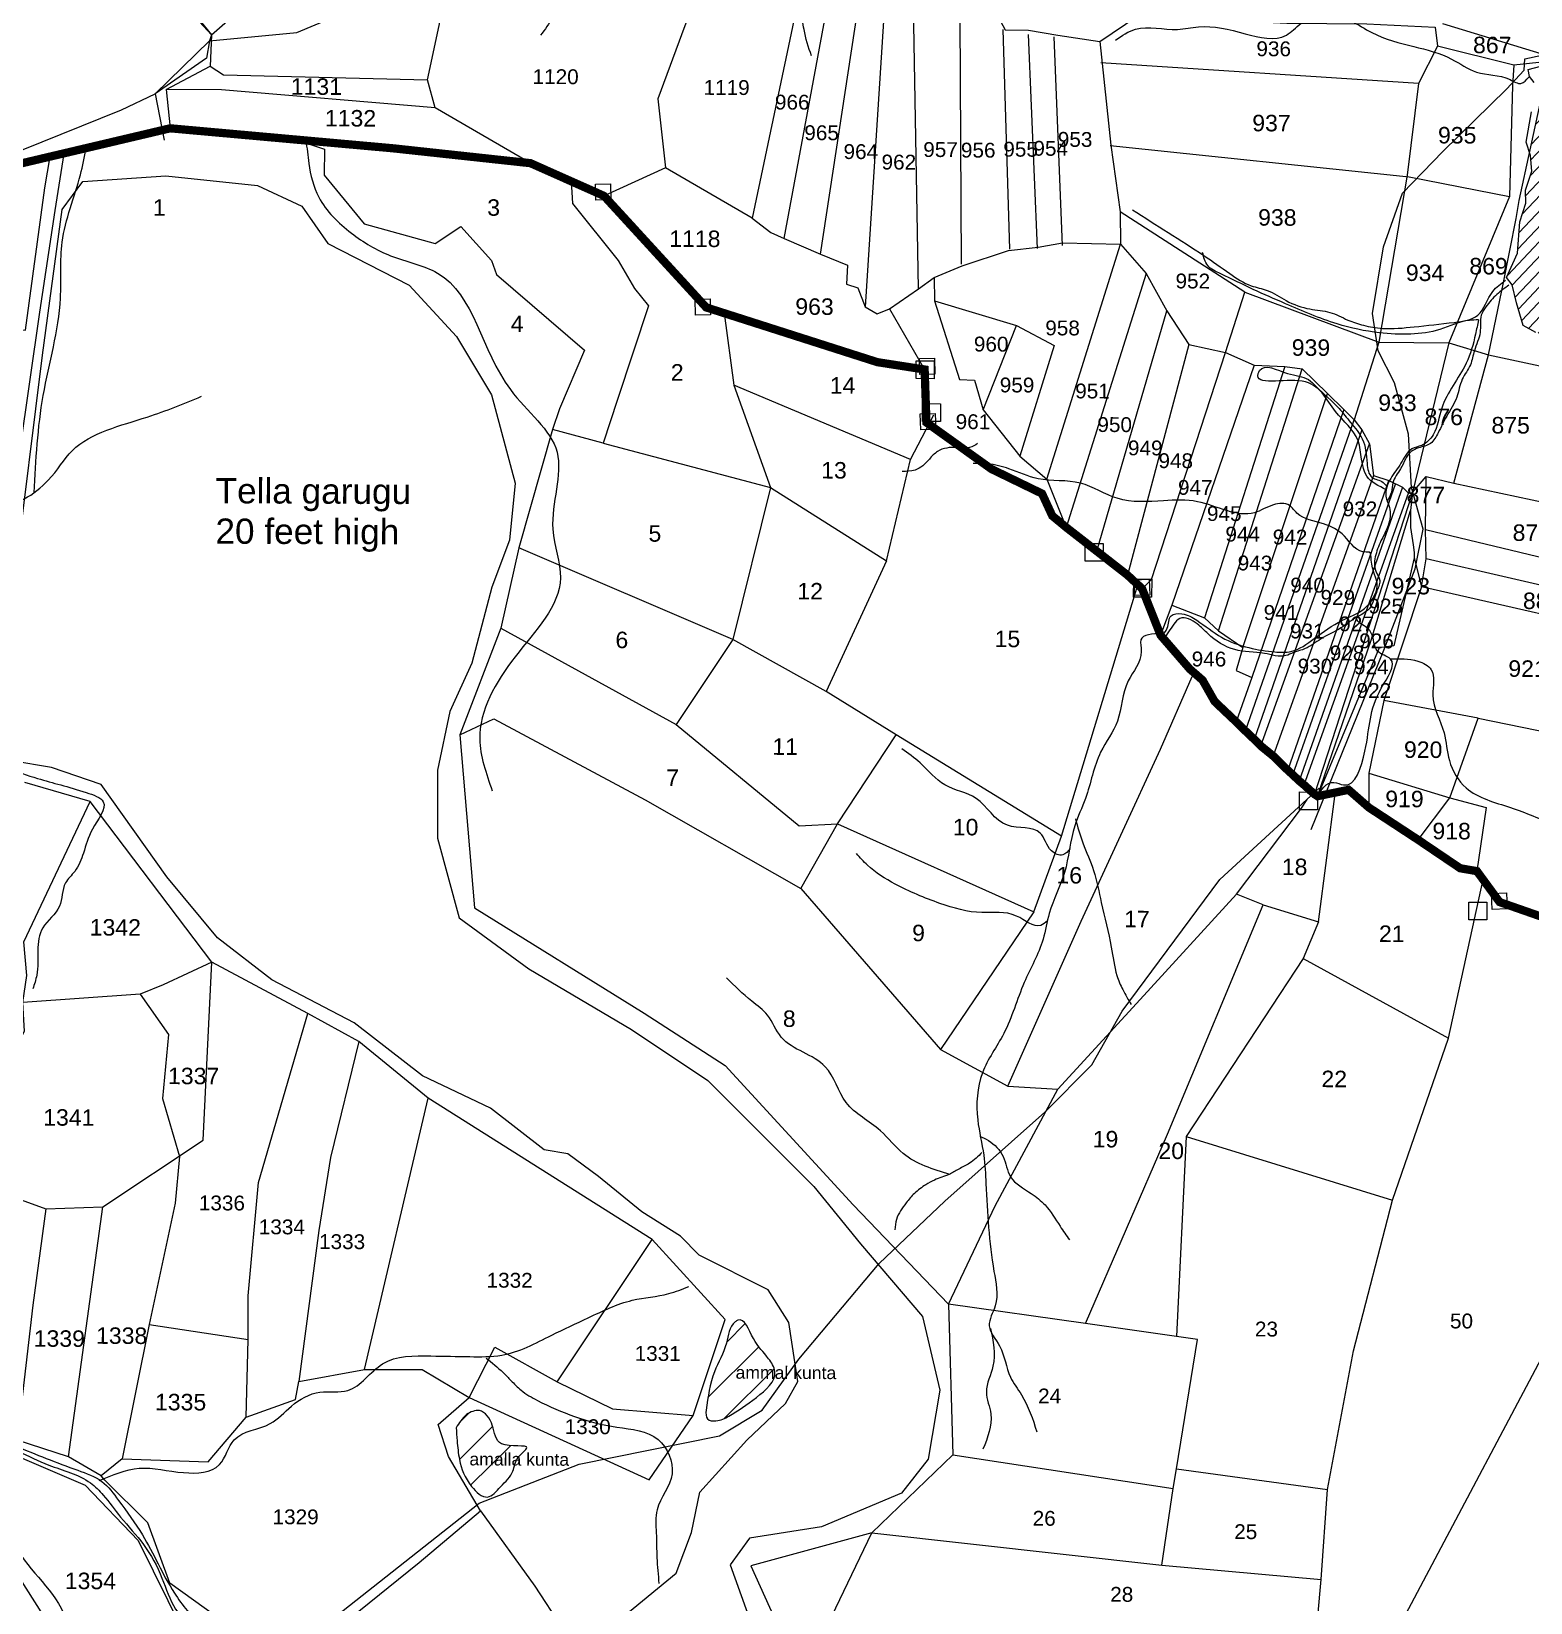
# Model space of a CAD drawing. Header units: inches. Extents: x 177544 to 239871, y 1610424 to 1630335.
# Drawn here: x 182910 to 184728, y 1618835 to 1620740 of the extents above; entities that cross this region are included whole.
import ezdxf
from ezdxf.enums import TextEntityAlignment as Align

# ---------------------------------------------------------------- set-up
doc = ezdxf.new("R2010")
doc.units = ezdxf.units.IN
doc.header["$MEASUREMENT"] = 0
doc.linetypes.add('DASHED2', pattern=[0.375, 0.25, -0.125])
for name, color, linetype in [('BOUNDRY STONES', 240, 'Continuous'), ('HILLS', 3, 'Continuous'), ('PLOT', 7, 'Continuous'), ('PLOT NO', 7, 'Continuous'), ('ROAD', 1, 'Continuous'), ('STREAM', 4, 'Continuous'), ('text1', 7, 'Continuous'), ('VILLAGE BOUNADRY STONES', 1, 'Continuous'), ('VILLAGE BOUNDRY', 5, 'Continuous')]:
    doc.layers.add(name, color=color, linetype=linetype)
doc.styles.get("Standard").update_dxf_attribs({"font": 'arial.ttf'})
pattern_1 = [(44.7684, (179073.567, 1616750.192), (-22.40683, 22.58873), [])]

msp = doc.modelspace()

# ---------------------------------------------------------------- hatches: boundary and pattern name
at = {"layer": 'STREAM'}
h = msp.add_hatch(dxfattribs=at)
h.set_pattern_fill('ANSI31', color=256, scale=100.509967, angle=1.7021)
h.set_pattern_definition([(46.70213, (182315.279, 1621907.716), (-9.14387, 8.61611), [])])
edge = h.paths.add_edge_path()
edge.add_line((184957.2, 1620551.1), (184954.1, 1620554))
edge.add_line((184954.1, 1620554), (184918.2, 1620586.3))
edge.add_line((184918.2, 1620586.3), (184889.6, 1620609.4))
edge.add_line((184889.6, 1620609.4), (184859.8, 1620623.4))
edge.add_line((184859.8, 1620623.4), (184839.9, 1620636.8))
edge.add_line((184839.9, 1620636.8), (184810.8, 1620652.4))
edge.add_line((184810.8, 1620652.4), (184786.1, 1620667.7))
edge.add_line((184786.1, 1620667.7), (184756.2, 1620694))
edge.add_line((184756.2, 1620694), (184745.8, 1620696.9))
edge.add_spline(control_points=[(184745.8, 1620696.9), (184745.5, 1620696.5), (184745.2, 1620696.2), (184744.8, 1620695.9)], knot_values=[0.31533, 0.31533, 0.31533, 0.31533, 0.573171, 0.573171, 0.573171, 0.573171], degree=3, periodic=0)
edge.add_line((184744.8, 1620695.9), (184740.8, 1620658.5))
edge.add_line((184740.8, 1620658.5), (184726.9, 1620593.5))
edge.add_line((184726.9, 1620593.5), (184728, 1620590))
edge.add_line((184728, 1620590), (184729.5, 1620571))
edge.add_line((184729.5, 1620571), (184722.1, 1620547.9))
edge.add_line((184722.1, 1620547.9), (184722.4, 1620532.1))
edge.add_line((184722.4, 1620532.1), (184714.9, 1620509.4))
edge.add_line((184714.9, 1620509.4), (184712.3, 1620471.6))
edge.add_line((184712.3, 1620471.6), (184698.9, 1620441.9))
edge.add_line((184698.9, 1620441.9), (184705.7, 1620433.3))
edge.add_line((184705.7, 1620433.3), (184711, 1620411.4))
edge.add_line((184711, 1620411.4), (184719.2, 1620383.9))
edge.add_line((184719.2, 1620383.9), (184734.6, 1620375.2))
edge.add_line((184734.6, 1620375.2), (184785.6, 1620363.7))
edge.add_line((184785.6, 1620363.7), (184824.7, 1620358.5))
edge.add_line((184824.7, 1620358.5), (184957.2, 1620551.1))
h.paths.add_polyline_path([(184774.6, 1620482), (184803.1, 1620482.9), (184802.7, 1620498.3), (184774.1, 1620497.4)], flags=24)
h.paths.add_polyline_path([(184903.7, 1620398.8), (184932.2, 1620399.7), (184931.7, 1620415.1), (184903.2, 1620414.2)], flags=25)
h = msp.add_hatch(dxfattribs=at)
h.set_pattern_fill('ANSI31', color=256, scale=254.535425, angle=-0.2316)
h.set_pattern_definition(pattern_1)
edge = h.paths.add_edge_path()
edge.add_spline(control_points=[(183728, 1619068.7), (183730.3, 1619084.6), (183734.4, 1619113.2), (183754.3, 1619145), (183755.7, 1619171.2), (183774.1, 1619182.7), (183785.1, 1619149.9), (183801.2, 1619136.2), (183818.6, 1619108.3), (183787, 1619081.6), (183762.7, 1619064.9), (183743, 1619054.5), (183727.3, 1619056.2), (183727.8, 1619064.5), (183728, 1619068.7)], knot_values=[0, 0, 0, 0, 47.489651, 85.106625, 113.063983, 116.723706, 145.785115, 176.5301, 194.01829, 232.531549, 272.860354, 289.611177, 300.1197, 310.981785, 310.981785, 310.981785, 310.981785], degree=3, periodic=0)
h = msp.add_hatch(dxfattribs=at)
h.set_pattern_fill('ANSI31', color=256, scale=254.535425, angle=-0.2316)
h.set_pattern_definition(pattern_1)
edge = h.paths.add_edge_path()
edge.add_spline(control_points=[(183424.8, 1619047.3), (183428.3, 1619053.1), (183434.7, 1619063.6), (183456.6, 1619072.3), (183471.6, 1619050.2), (183472.1, 1619019.5), (183523, 1619029.3), (183496.2, 1619011.2), (183495.4, 1618991.7), (183479.8, 1618977.6), (183462.5, 1618956.6), (183437.9, 1618979.7), (183428.5, 1619003.9), (183426.1, 1619029.1), (183425.2, 1619042), (183424.8, 1619047.3)], knot_values=[0, 0, 0, 0, 20.28953, 36.561353, 60.267135, 85.479818, 116.635133, 132.128184, 150.124231, 174.416158, 194.582258, 217.674046, 253.341835, 276.342189, 292.28591, 292.28591, 292.28591, 292.28591], degree=3, periodic=0)

# ---------------------------------------------------------------- linework, layer by layer
at = {"layer": 'BOUNDRY STONES'}
for points in [[(183593.7, 1620555.2), (183611.9, 1620555.7), (183612.4, 1620536.3), (183594.2, 1620535.8)], [(183714.7, 1620415.8), (183732.9, 1620416.4), (183733.5, 1620397), (183715.3, 1620396.5)], [(183986.8, 1620343.7), (184005, 1620344.2), (184005.6, 1620324.9), (183987.4, 1620324.3)], [(183987.7, 1620276.7), (184006, 1620277.2), (184006.5, 1620257.8), (183988.3, 1620257.3)], [(184247.4, 1620075.6), (184265.6, 1620076.2), (184266.1, 1620056.8), (184247.9, 1620056.3)], [(184680.8, 1619695.2), (184699, 1619695.7), (184699.6, 1619676.3), (184681.4, 1619675.8)]]:
    msp.add_lwpolyline(points, close=True, dxfattribs=at)
at = {"layer": 'HILLS'}
for points in [[(182890.2, 1620084.5), (182923, 1620347.8), (182947, 1620524.4), (182972.1, 1620558.3), (183072.6, 1620565.3), (183183.8, 1620553.5), (183237.6, 1620528.4), (183269.2, 1620483.4), (183367.8, 1620432.6), (183425.1, 1620370.7), (183467.9, 1620299.7), (183496.5, 1620192.8), (183489.4, 1620123.6), (183468.2, 1620066.4), (183443.9, 1619974.2), (183417, 1619915.9), (183402, 1619844.5), (183402.2, 1619762.3), (183428.6, 1619665.4), (183512.9, 1619603.8), (183637.5, 1619530.1), (183730.3, 1619468.5), (183858.7, 1619339.6), (183915.2, 1619270.2), (183990.5, 1619182.1), (184011.7, 1619093), (183997.2, 1619009.1), (183965.2, 1618968), (183867.9, 1618927), (183780.5, 1618913.2), (183757.1, 1618881), (183800.9, 1618759.4)], [(183628.3, 1618818.6), (183691.8, 1618870.8), (183710.2, 1618920.2), (183720.5, 1618969.3), (183777.3, 1619032.3), (183824.4, 1619076.7), (183839.2, 1619103.2), (183828.5, 1619174.7), (183803.4, 1619214.5), (183719.7, 1619256.6), (183697.1, 1619279.4), (183650.1, 1619309.1), (183597.5, 1619351.8), (183560.2, 1619379.2), (183531.7, 1619384.1), (183466.6, 1619434.9), (183383.9, 1619473.8), (183301.3, 1619538.2), (183201.1, 1619590.2), (183135.3, 1619641.3), (183073.7, 1619715.2), (182994.2, 1619827.3), (182934.1, 1619847.9), (182885.9, 1619856.1)]]:
    msp.add_lwpolyline(points, dxfattribs=at)
at = {"layer": 'PLOT'}
for points in [[(185451.1, 1621524.4), (185405.6, 1621468.2), (185327.1, 1621448.6), (185270.8, 1621260.5), (185236.8, 1621138.6), (185222.1, 1621079.8), (185174.5, 1621018.6), (185143.1, 1620982.4), (185080.9, 1620891.8), (184997.4, 1620767.8), (184892.1, 1620676.1), (184793.7, 1620697.3), (184621.5, 1620749.7)], [(183515, 1620580.7), (183399.4, 1620647.8), (183390, 1620681.6), (183426.9, 1620853.6), (183448, 1620912.8), (183526.7, 1621054.1), (183560.6, 1621231.5), (183331.2, 1621238), (183327.7, 1621175.2), (183371.4, 1621119.4)], [(183877.1, 1621154.9), (183858.4, 1621031.7), (183852.2, 1620994.1), (183848.6, 1620957.3), (183846.6, 1620938.4), (183845.1, 1620917.9), (183841.6, 1620897), (183837.2, 1620846.7), (183851.1, 1620813.4), (183851.1, 1620813.4), (183847.1, 1620813.5), (183783.7, 1620514.2), (183678.7, 1620575.1)], [(182848.8, 1621058.1), (182879.3, 1621068.4), (183004.7, 1621091.4), (183215, 1621106.9), (183371.4, 1621119.4), (183526.7, 1621054.1), (183652.3, 1621031.9), (183739.9, 1621090.8), (183811.2, 1621117.6), (183749.3, 1620871.6), (183702.3, 1620747.4), (183669.6, 1620658.9), (183678.7, 1620575.1), (183604.2, 1620541)], [(182879.3, 1621068.4), (182929.3, 1620980.7), (183127.9, 1620736.4), (183338.4, 1620920.8), (183327.7, 1620971.8), (183201.5, 1620985.1), (182929.3, 1620980.7)], [(183962.2, 1621030), (183992.1, 1620957.8), (184008.7, 1620919), (184021.4, 1620889.9), (184029.5, 1620870.7), (184043.2, 1620838.9), (184071.5, 1620778.9), (184090.7, 1620742.5), (184118.9, 1620742), (184154.8, 1620736), (184205.5, 1620728.2), (184251.7, 1620759.5), (184432.6, 1620750.3), (184529.3, 1620749.6), (184612.3, 1620745.5), (184615.2, 1620722.5)], [(183822.9, 1620489.5), (183881.2, 1620805.5)], [(183866.8, 1620470.3), (183915.7, 1620791.4)], [(183945.2, 1620784.7), (183921.1, 1620406.4)], [(183985.8, 1620428.5), (183979.7, 1620771.6)], [(184035.9, 1620757.2), (184037.2, 1620458.4)], [(183127.9, 1620736.4), (183126.3, 1620698.2), (183142.6, 1620688), (183390, 1620681.6)], [(184096.3, 1620476.3), (184088.4, 1620742.7)], [(184118.8, 1620736.9), (184129.4, 1620477.3)], [(184160.5, 1620481), (184150.1, 1620734.1)], [(184205.5, 1620728.2), (184218.8, 1620602.6), (184230.1, 1620521.8), (184230.6, 1620482.4)], [(184745.7, 1620703.8), (184707.9, 1620699.4), (184615.2, 1620722.5), (184592.1, 1620677.3), (184578.5, 1620566.2), (184544.1, 1620363.7), (184514.1, 1620269.3)], [(183399.4, 1620647.8), (183140.2, 1620669.6), (183073.2, 1620669.9), (183126.3, 1620698.2)], [(184592.1, 1620677.3), (184206.9, 1620702.3)], [(184707.9, 1620699.4), (184706.2, 1620675), (184702.6, 1620540.2), (184628.8, 1620362.7), (184584.8, 1620181.5), (184582.3, 1620159.4), (184582.4, 1620139.1), (184585.6, 1620117.9), (184586.8, 1620108.7), (184587, 1620102.3), (184595.7, 1620067.1), (184601.5, 1620100.9), (184600.7, 1620136.3), (184601.4, 1620200.6)], [(184635, 1620192.6), (184677.1, 1620348.2), (184695.3, 1620436.2), (184710.5, 1620513.6), (184714.4, 1620535.5), (184740.8, 1620658.5), (184745.7, 1620703.8)], [(183073.2, 1620669.9), (183077.9, 1620623)], [(183229.9, 1620609.4), (183265.2, 1620597.8), (183264.6, 1620566.2), (183313.1, 1620507.1), (183399.2, 1620483.2), (183430.5, 1620503.8), (183467.7, 1620462.7), (183473.9, 1620445.9), (183580.6, 1620353.9), (183550.1, 1620282.9), (183541.8, 1620257.9), (183501, 1620114.2), (183479.1, 1620016.7), (183429.1, 1619887.6), (183447.1, 1619677.9), (183652.7, 1619549.9), (183751.3, 1619486.4), (183906.4, 1619317.5), (184022.2, 1619197.1), (184027.1, 1619014.2), (183929, 1618920), (183782.3, 1618879.6), (183853.9, 1618721.2)], [(182462, 1620380.7), (182514.6, 1620376), (182549.2, 1620376.1), (182559.3, 1620371.8), (182577.1, 1620372.2), (182596.4, 1620373.3), (182627.8, 1620373.6), (182671.2, 1620369.8), (182677.2, 1620374.4), (182686.1, 1620370.8), (182692.9, 1620375.4), (182710.2, 1620375.7), (182723.8, 1620370.5), (182735.3, 1620374.3), (182781.2, 1620371.1), (182794.4, 1620376.5), (182810.6, 1620378.7), (182822.8, 1620378.6), (182902.3, 1620378.3), (182925.8, 1620550.9), (182932.5, 1620588.7)], [(184218.2, 1620602), (184580.9, 1620564.2), (184702.6, 1620540.2)], [(183564.3, 1620558.8), (183566, 1620531.7), (183621.5, 1620462.7), (183641, 1620428.8), (183658, 1620407.6), (183620.5, 1620294.3), (183603.2, 1620241), (183541.8, 1620257.9)], [(184381.6, 1620424.3), (184544.1, 1620363.7), (184628.8, 1620362.7), (184677.1, 1620348.2), (184799.5, 1620322), (184962.5, 1620558.8)], [(183783.7, 1620514.2), (183806.6, 1620496.7), (183822.9, 1620489.5), (183866.8, 1620470.3), (183899.4, 1620457.1), (183898.2, 1620434), (183911.9, 1620429.5), (183921.1, 1620406.4), (183935.5, 1620397.9), (183950.6, 1620404.1), (183985.8, 1620428.5), (184004.5, 1620441.9), (184038.7, 1620456.2), (184094.8, 1620474.8), (184130.9, 1620478.8), (184160.4, 1620484.3), (184230.6, 1620482.4), (184261.6, 1620446.8), (184286.7, 1620401.6), (184313.5, 1620360.9), (184358, 1620351), (184392.7, 1620335.7), (184430.1, 1620334.1), (184451.2, 1620331.2), (184481.6, 1620301.3), (184501.5, 1620282), (184514.1, 1620269.3), (184523.2, 1620257.3), (184532.7, 1620240.4), (184537.6, 1620202.1), (184556.1, 1620195.8), (184572.6, 1620187.7), (184579.9, 1620180.5), (184584.8, 1620181.5), (184601.4, 1620200.6), (184635, 1620192.6), (184749, 1620168.5)], [(184256.9, 1620064.7), (184268.1, 1620075.7), (184358, 1620351), (184381.6, 1620424.3), (184230.1, 1620521.8)], [(184141.5, 1620197.4), (184230.6, 1620482.4)], [(184004.5, 1620441.9), (184005.1, 1620413.9), (184035.2, 1620318.2), (184053.6, 1620317.6), (184064.1, 1620281.8), (184108.5, 1620225.6), (184141.5, 1620197.4), (184164.8, 1620139.1)], [(184261.6, 1620446.8), (184164.8, 1620139.1)], [(184005.1, 1620413.9), (184104.7, 1620384), (184150.1, 1620359.8), (184108.5, 1620225.6)], [(183750, 1620398.8), (183761.8, 1620311.5), (183806.2, 1620187.3), (183760.3, 1620003), (183691.6, 1619900.1), (183841, 1619777.3), (183887.3, 1619779.7), (184125.5, 1619673), (184012.2, 1619505.9), (184094.1, 1619461.3), (184154.7, 1619458), (184254.5, 1619566.6), (184371.5, 1619694.1), (184450.4, 1619798.7), (184457.2, 1619809.2)], [(183950.6, 1620404.1), (183993.1, 1620330.5)], [(184201.9, 1620110.2), (184286.7, 1620401.6)], [(184064.1, 1620281.8), (184104.7, 1620384)], [(184313.5, 1620360.9), (184239.1, 1620081.2)], [(184392.7, 1620335.7), (184293, 1620044.8), (184279.3, 1620008.2)], [(184430.1, 1620334.1), (184332.4, 1620029.2)], [(184349.5, 1620013.6), (184451.2, 1620331.2)], [(183976, 1620221.4), (183761.8, 1620311.5)], [(184378.9, 1619993.5), (184481.6, 1620301.3)], [(184501.5, 1620282), (184389.8, 1619957.1)], [(183603.2, 1620241), (183806.2, 1620187.3), (183947, 1620098.6), (183976, 1620221.4), (184004.1, 1620275.5)], [(184382.1, 1619892.3), (184514.1, 1620269.3)], [(184523.2, 1620257.3), (184392.9, 1619882)], [(184400.9, 1619874), (184532.7, 1620240.4)], [(184537.6, 1620202.1), (184415.8, 1619861.9)], [(184433.7, 1619844.4), (184556.1, 1620195.8)], [(184439.6, 1619839.1), (184564.1, 1620191.6)], [(184572.6, 1620187.7), (184447.5, 1619831.6)], [(184453.3, 1619826.8), (184579.9, 1620180.5)], [(184584.8, 1620181.5), (184465.9, 1619815.5)], [(184469.7, 1619813.1), (184534.7, 1620002.2), (184582.3, 1620159.4)], [(184600.7, 1620136.3), (184881.5, 1620068.8)], [(184159, 1619764.6), (183958.4, 1619887.4), (183873.7, 1619940), (183760.3, 1620003), (183501, 1620114.2)], [(183947, 1620098.6), (183873.7, 1619940)], [(184587, 1620102.3), (184562.2, 1619995.5), (184544.5, 1619992.8), (184469.7, 1619813.1)], [(184896.3, 1620033.1), (184601.5, 1620100.9)], [(184125.5, 1619673), (184159, 1619764.6), (184251.7, 1620069.5)], [(184595.7, 1620067.1), (184550.1, 1619929.3), (184531.8, 1619841.1), (184532, 1619799.3)], [(184875.8, 1620002.9), (184595.7, 1620067.1)], [(184293, 1620044.8), (184332.4, 1620029.2), (184349.5, 1620013.6), (184378.9, 1619993.5), (184371, 1619965.5), (184389.8, 1619957.1), (184371, 1619903.2)], [(183479.1, 1620016.7), (183691.6, 1619900.1)], [(184094.1, 1619461.3), (184183, 1619661.7), (184279.1, 1619870.1), (184317.7, 1619958.1)], [(184591.8, 1619760.1), (184630.1, 1619811.1), (184664.5, 1619907.9), (184550.1, 1619929.3)], [(182546.9, 1619901), (182525, 1619729.1), (182562.3, 1619658.2), (182563.2, 1619626.1), (182553.8, 1619596.3), (182578.9, 1619561.7), (182635.4, 1619409.6), (182710.8, 1619345.6), (182736.2, 1619340.3), (182828.1, 1619348.7), (182927.2, 1619312.8), (182996.2, 1619315.1), (183117.9, 1619395.8), (183128.6, 1619611.9), (183069.5, 1619584.2), (183041.4, 1619573), (182899.3, 1619562.8)], [(183429.1, 1619887.6), (183470.7, 1619906.8), (183654.2, 1619808.5), (183842.9, 1619701.3), (183887.3, 1619779.7), (183958.4, 1619887.4)], [(184664.5, 1619907.9), (184860.3, 1619867.5)], [(184531.8, 1619841.1), (184630.1, 1619811.1), (184674.1, 1619799.4), (184663, 1619722.2)], [(183220.9, 1618755.8), (183379.8, 1618884), (183454.4, 1618946.5), (183415.5, 1619012.4), (183403, 1619051), (183440.8, 1619084.1), (183471.8, 1619144.8), (183547.2, 1619103.1), (183614.4, 1619070.1), (183712.5, 1619062), (183751, 1619178.7), (183662.4, 1619275.5), (183390.7, 1619446.7), (183306.8, 1619515.8), (183245, 1619549.7), (183128.6, 1619611.9), (182980.9, 1619806.8), (182901.5, 1619829.7)], [(183220.9, 1618755.8), (183077.6, 1618858.8), (183050.8, 1618932.1), (182998.7, 1618983.8), (182994.3, 1618989), (182954.6, 1619012.1), (182892.2, 1619032.2), (182824.7, 1619065.3), (182734.9, 1619208), (182736.2, 1619340.3), (182847.1, 1619430.3), (182884.6, 1619496.6), (182901.1, 1619528), (182899.3, 1619562.8), (182904, 1619595.8), (182900.4, 1619636.4), (182980.9, 1619806.8)], [(184188.3, 1619173.6), (184287.7, 1619403.3), (184403.9, 1619681.3), (184470.9, 1619660.7), (184491.1, 1619816)], [(184296.2, 1617993.8), (184335.6, 1618207.4), (184398.4, 1618389.5), (184421.1, 1618470.2), (184428.4, 1618507.6), (184431.3, 1618528.5), (184434.4, 1618545.5), (184436.4, 1618562.7), (184439.5, 1618581.1), (184449.1, 1618655), (184451.1, 1618676.7), (184466.4, 1618777.9), (184474.2, 1618863.4), (184481.7, 1618972.3), (184513.2, 1619140.7), (184560.6, 1619323.3), (184628.4, 1619519.5), (184670.5, 1619712)], [(183842.9, 1619701.3), (184012.2, 1619505.9)], [(184403.9, 1619681.3), (184371.5, 1619694.1)], [(184470.9, 1619660.7), (184452.3, 1619616.2), (184310.3, 1619400.5), (184298.5, 1619157.9)], [(184452.3, 1619616.2), (184628.4, 1619519.5)], [(184548.2, 1618767.1), (184980.5, 1619583)], [(183041.4, 1619573), (183075.8, 1619524.1), (183068.8, 1619446.4), (183089.4, 1619376.1), (183083.9, 1619319.7), (183052.3, 1619172.5), (183019.6, 1619009.7), (182994.3, 1618989)], [(183170, 1619060), (183172.5, 1619154.1), (183172.4, 1619207.3), (183184.9, 1619344.8), (183245, 1619549.7)], [(183306.8, 1619515.8), (183272.3, 1619375), (183258.3, 1619286.5), (183233.9, 1619103.3)], [(183313.5, 1619117.9), (183390.7, 1619446.7)], [(184280.8, 1618880.5), (184294.7, 1618973.4), (184298.7, 1618997.4), (184324.2, 1619154.4), (184298.5, 1619157.9), (184188.3, 1619173.6), (184022.2, 1619197.1), (184078.8, 1619316.5), (184154.7, 1619458)], [(184310.3, 1619400.5), (184560.6, 1619323.3)], [(182927.2, 1619312.8), (182911.2, 1619195.7), (182892.2, 1619032.2)], [(182954.6, 1619012.1), (182996.2, 1619315.1)], [(183547.2, 1619103.1), (183662.4, 1619275.5)], [(183052.3, 1619172.5), (183172.5, 1619154.1)], [(183019.6, 1619009.7), (183124, 1619005.9), (183170, 1619060), (183229.8, 1619081.6), (183233.9, 1619103.3), (183313.5, 1619117.9), (183383.4, 1619118), (183440.8, 1619084.1), (183659.1, 1618984), (183712.5, 1619062)], [(182716.2, 1619060.7), (182793.7, 1619049.3), (182821, 1619043.6), (182904.2, 1619007.8), (182974.8, 1618977.8), (183039.2, 1618910.6), (183093.2, 1618800.8), (183185.1, 1618748.5), (183191.3, 1618749)], [(182821, 1619043.6), (182821, 1619017.9), (182840.1, 1618950.8), (182931.6, 1618807.4), (182980.5, 1618723.8), (183012.6, 1618614.2), (183027.2, 1618607.5), (183033.7, 1618437.3), (183095.2, 1618425.7), (183145.7, 1618421.8), (183199, 1618412), (183296.5, 1618391.6), (183315.1, 1618387.4), (183336.5, 1618382.3), (183385.3, 1618380.3), (183429.5, 1618373.8), (183528.2, 1618359.4), (183596, 1618324.1)], [(184027.1, 1619014.2), (184294.7, 1618973.4)], [(184298.7, 1618997.4), (184481.7, 1618972.3)], [(183454.4, 1618946.5), (183520.1, 1618855.3), (183553.2, 1618805), (183655.7, 1618696.7), (183825.1, 1618548.6), (183851.4, 1618525.2), (183934.9, 1618488), (184001.2, 1618447.2), (184029, 1618431.4), (184082.1, 1618394.1), (184168, 1618345.9), (184181.5, 1618336.8), (184219.7, 1618524.8), (184220.3, 1618527.1), (184268.9, 1618524.4), (184318, 1618519.8), (184341.6, 1618516.8), (184371.2, 1618512.9), (184395.7, 1618510.7), (184428.4, 1618507.6)], [(183888.4, 1618715.2), (183880.5, 1618818.6), (183929, 1618920), (184280.8, 1618880.5), (184474.2, 1618863.4)]]:
    msp.add_lwpolyline(points, dxfattribs=at)
at = {"layer": 'ROAD'}
for points in [[(182867.8, 1620547.8), (182897.5, 1620596.5), (183019.1, 1620645.2), (183059.6, 1620664.6), (183125.7, 1620728.9), (183231.4, 1620739.3), (183293.5, 1620765), (183401.6, 1620787.7), (183456.1, 1620824.6), (183492.4, 1620858.9), (183555.4, 1620912.8), (183594.8, 1620985.1), (183605.7, 1621000), (183628.5, 1621021.4), (183676.4, 1621033.2), (183769.9, 1621091.8), (183819.4, 1621121.3), (183847.9, 1621160), (183966.8, 1621248.1), (184026.5, 1621287.6)], [(182823.8, 1621184.5), (182851, 1621159.9), (182871.8, 1621078.3), (182902.3, 1621007.8), (182929.3, 1620980.7), (183064.2, 1620805.9), (183127.9, 1620736.4), (183125.7, 1620728.9), (183122.1, 1620708), (183059.6, 1620664.6), (183070.8, 1620608.8)], [(184462.1, 1619772.6), (184550.1, 1619990.2), (184588, 1620088.8), (184597.6, 1620136.8), (184583.6, 1620187.4), (184580.2, 1620252.2), (184562.9, 1620314.4), (184543.4, 1620353.2), (184536.5, 1620398.3), (184549.6, 1620479.1), (184572.6, 1620544.3), (184621.5, 1620595), (184698.7, 1620670.5), (184720.4, 1620693.5), (184721.1, 1620707.1), (184741.9, 1620711.8), (184835.2, 1620675.3), (184885.7, 1620670.9), (184930.2, 1620700.6), (185002.9, 1620763)], [(182596, 1618758.5), (182670.6, 1618888.3), (182732.9, 1619048.1), (182723.7, 1619145.8), (182718.2, 1619312), (182764.2, 1619442.2), (182791.5, 1619506.8), (182805.1, 1619586.2), (182820.7, 1619656.8), (182824.2, 1619758.7), (182841.1, 1619919.1), (182881.2, 1620106.9), (182895.5, 1620231.2), (182919.7, 1620400), (182938.5, 1620523.3), (182949.2, 1620592.6)], [(183280.1, 1618819.6), (183452.9, 1618955.7), (183574, 1619003.2), (183744.1, 1619037.6), (183796.2, 1619068.6), (183840.4, 1619130.3), (183938.1, 1619246.6), (184017.7, 1619322), (184138.8, 1619429.8), (184195.7, 1619487.4), (184232.5, 1619552.6), (184351.3, 1619712.1), (184471.6, 1619822.9)]]:
    msp.add_lwpolyline(points, dxfattribs=at)
at = {"layer": 'STREAM'}
for points in [[(184726.7, 1620685.7), (184725, 1620694.3), (184740.6, 1620698.3)], [(184732.5, 1620678.7), (184726.7, 1620685.7)], [(184734.6, 1620375.2), (184719.2, 1620383.9), (184711, 1620411.4), (184705.7, 1620433.3), (184698.9, 1620441.9), (184712.3, 1620471.6), (184714.9, 1620509.4), (184722.4, 1620532.1), (184722.1, 1620547.9), (184729.5, 1620571), (184728, 1620590), (184722.6, 1620606.2), (184729.2, 1620642.8)]]:
    msp.add_lwpolyline(points, dxfattribs=at)
for points in [[(183855.8, 1620710.8), (183846.8, 1620742.7), (183842.4, 1620765.5), (183835.4, 1620780.1), (183827.6, 1620798), (183831.1, 1620837.8), (183825.7, 1620882.3), (183816.6, 1620907), (183810.3, 1620916.1), (183801.9, 1620942.1), (183788.5, 1620967.8), (183789.9, 1620996.5), (183804.2, 1621034.1), (183808.8, 1621057.6), (183823, 1621078.1), (183833.9, 1621105.7), (183848.2, 1621125.1), (183862.6, 1621156.4), (183869.5, 1621195.5), (183874.4, 1621219.3), (183877.8, 1621249.5), (183889.6, 1621298.2), (183883.7, 1621334.5), (183865.5, 1621348.5), (183837.5, 1621345.2), (183818.9, 1621335.5), (183805.6, 1621309.7), (183797.7, 1621281.4), (183779.1, 1621257.3), (183762.8, 1621241.6), (183741.7, 1621236.5), (183719.3, 1621228.8), (183683.3, 1621207.8), (183658, 1621186.2), (183644.7, 1621161.7), (183624.5, 1621120.4), (183609.5, 1621104.7), (183604.8, 1621087.3), (183614.4, 1621066.3), (183614.1, 1621023.9), (183612.7, 1620997.9), (183620.5, 1620985.3), (183613.4, 1620960.7), (183612.6, 1620935.6), (183603.7, 1620914.1), (183595.8, 1620877.8), (183591.9, 1620869.5), (183590.2, 1620856.2), (183585.1, 1620829.6), (183579.6, 1620798.9), (183569.9, 1620792.6), (183562.8, 1620788.1), (183553.5, 1620773.8), (183545.9, 1620767.1), (183541.4, 1620758.2), (183527.3, 1620735.8)], [(184224.6, 1620730), (184248.9, 1620743.2), (184299.9, 1620742.9), (184325.1, 1620746), (184381.9, 1620737.7), (184431.9, 1620736), (184449.5, 1620750.1), (184485.3, 1620761.8), (184535.4, 1620739.2), (184586.4, 1620722.1), (184632.2, 1620707), (184662.4, 1620691.2), (184703.2, 1620682), (184716.4, 1620677.4), (184726, 1620685.1)], [(184245.1, 1620524.2), (184288.6, 1620496.6), (184331.8, 1620468.7), (184363.2, 1620446.9), (184389.1, 1620432.1), (184408.7, 1620426.4), (184431.6, 1620414.1), (184460.4, 1620403.9), (184484.7, 1620399.8), (184506.5, 1620390.5), (184525.4, 1620384.1), (184548.4, 1620380.4), (184586.7, 1620382.2), (184635.5, 1620387.7), (184664, 1620396.3), (184682.2, 1620425.2), (184697.7, 1620438.7)], [(182404.9, 1620473.9), (182424.5, 1620433.6), (182434.5, 1620375.9), (182438.7, 1620347.6), (182422.6, 1620294.2), (182398.1, 1620254.7), (182374.3, 1620195.8), (182369.4, 1620135.2), (182396.1, 1620089.7), (182443.7, 1620009.7), (182477.7, 1619939.9), (182482.9, 1619855.7), (182480.4, 1619775), (182507, 1619673.5), (182528.6, 1619617), (182558.1, 1619555.6), (182575.6, 1619516.9), (182605, 1619461.8), (182614.7, 1619424.4), (182644.6, 1619374.7), (182690.9, 1619352.2), (182721.7, 1619318.6), (182714.2, 1619251.4), (182736.7, 1619184.8), (182760.5, 1619135.7), (182804.6, 1619071.8), (182838, 1619048.5), (182890.3, 1619025.1), (182965.8, 1618995.6), (182995, 1618982.1), (183015.3, 1618959.1), (183044.3, 1618917.3), (183083.1, 1618846.8), (183116.9, 1618806.7), (183196.7, 1618756), (183236.6, 1618724.9), (183269.5, 1618693.4), (183298.2, 1618671.4), (183339.4, 1618632.4), (183386.9, 1618600.9), (183453.8, 1618561.1)], [(184664.8, 1620390.6), (184654, 1620390.1), (184618, 1620379), (184582.9, 1620373.5), (184544.7, 1620375), (184493.3, 1620385.9), (184430.8, 1620410.3), (184391.7, 1620427.7), (184352.2, 1620446.5), (184336.4, 1620456.8), (184330.2, 1620472.3)], [(184701.8, 1620432.7), (184687.3, 1620421.6), (184673.9, 1620406.5), (184668.3, 1620396.3), (184666.9, 1620375.6), (184659.9, 1620353.3), (184655.1, 1620336.3), (184645.2, 1620318.6), (184638.5, 1620296.9), (184626.3, 1620274), (184616.1, 1620253.9), (184606.7, 1620240.9), (184592.3, 1620235.5), (184583.3, 1620231.1), (184570.5, 1620210.2), (184560.9, 1620193.1), (184559.3, 1620181.8), (184553.8, 1620170.2)], [(184664.8, 1620390.6), (184661.3, 1620373.3), (184649.9, 1620338), (184620.3, 1620283.5), (184609.8, 1620251.4), (184596, 1620238.5), (184584, 1620234.2), (184570.8, 1620216.9), (184558.5, 1620198.5), (184552.7, 1620176.8), (184556.8, 1620163.3), (184555.4, 1620141.5), (184547.7, 1620124.9), (184540.3, 1620105.7), (184540.3, 1620085.9), (184545.1, 1620074.5), (184541, 1620060.1), (184532.2, 1620040.4), (184515.7, 1620029.2), (184498, 1620017.2), (184473.4, 1620003.6), (184454.7, 1619992), (184440.5, 1619987.2), (184431.2, 1619983.5), (184405.2, 1619986.3), (184369.2, 1619990.8), (184336.9, 1620009.9), (184323.8, 1620022), (184302.7, 1620028.5), (184295.3, 1620021.6), (184283.2, 1620003.2)], [(182438.1, 1620366.6), (182493.1, 1620353.4), (182574.7, 1620304.6), (182653.8, 1620292.7), (182701.4, 1620282.4), (182809.9, 1620207.3), (182868, 1620166.4), (182930.1, 1620196.2), (182959.3, 1620232.1), (183050.2, 1620272.9), (183115.9, 1620298)], [(184553.2, 1620184.6), (184529.5, 1620201), (184518.8, 1620244.1), (184491.4, 1620279.6), (184451, 1620316.4), (184397.6, 1620325.6), (184399.3, 1620329.2), (184433.1, 1620325.7), (184458.7, 1620318.2), (184468, 1620309.9), (184495.8, 1620283.1), (184509.7, 1620266.2), (184524, 1620246.3), (184529.8, 1620216.6), (184535.6, 1620199.9), (184549.2, 1620193.6), (184553.9, 1620188.2)], [(184057.4, 1620240.6), (184047.7, 1620236.1), (184032.4, 1620236), (184008.8, 1620231.1), (183998.8, 1620221.9), (183990.7, 1620213.7), (183981.4, 1620208.5), (183965.7, 1620207)], [(184279.7, 1620006.7), (184287.3, 1620016.8), (184292.2, 1620031.9), (184305.1, 1620034.2), (184323.3, 1620026.4), (184353.3, 1620005.8), (184386.5, 1619993.2), (184418, 1619988), (184437.4, 1619988.6), (184465.7, 1620004.2), (184499.2, 1620026.1), (184526.6, 1620040.8), (184542, 1620067.9), (184534.8, 1620099.3), (184532.2, 1620109.1), (184528.8, 1620109), (184502.2, 1620128.4), (184476.8, 1620143.4), (184444.7, 1620156.4), (184435.6, 1620165.6), (184416.1, 1620166.4), (184393.3, 1620156.8), (184324.1, 1620170.2), (184282.9, 1620171.3), (184226.8, 1620174.3), (184182.1, 1620192.7), (184130.6, 1620198.1), (184095.4, 1620210.2), (184069.8, 1620216), (184052, 1620216.5)], [(182366, 1620146.7), (182397.6, 1620121.7), (182439, 1620082.1), (182455.8, 1620051.9), (182487.2, 1619983.5), (182538.7, 1619930.9), (182629.9, 1619897), (182707.4, 1619875), (182795.8, 1619869), (182832, 1619864.7), (182858.3, 1619853.8), (182879.9, 1619846.6), (182917, 1619834.7), (182976.2, 1619817.6), (182996.8, 1619806.2), (182983.6, 1619773.1), (182972.7, 1619744), (182962.2, 1619721.9), (182950.9, 1619707.9), (182943.7, 1619679.7), (182923.4, 1619653.5), (182916.1, 1619596.2), (182911.3, 1619579.3)], [(184467.4, 1619810.1), (184489.6, 1619829.8), (184501.2, 1619826.7), (184527.2, 1619867.6), (184547, 1619943.9), (184558.2, 1619979.4), (184542.3, 1619989.1), (184534.9, 1620010.9), (184524.4, 1620020.8), (184517.4, 1620027.4), (184517, 1620029.4)], [(184281, 1620010.2), (184255.4, 1620002.5), (184255.8, 1619988.7), (184239.9, 1619952.8), (184226.9, 1619904.2), (184206.6, 1619866.4), (184188.2, 1619810.4), (184175.2, 1619777), (184162.7, 1619720.6), (184144.3, 1619671), (184136.7, 1619639.6), (184113.9, 1619587), (184089, 1619525.2), (184063.2, 1619477.6), (184057.5, 1619420.6), (184064.7, 1619377.7), (184067.5, 1619343.3), (184077.2, 1619236.9), (184078.7, 1619195.2), (184071.5, 1619170.8), (184084, 1619146.4), (184097.2, 1619108.6), (184110.5, 1619087.3), (184129.2, 1619042.3)], [(184558.2, 1619979.6), (184591.3, 1619976.9), (184607.6, 1619966.5), (184609.5, 1619936), (184623.1, 1619889.9), (184629.6, 1619856.3), (184649.9, 1619823.3), (184703.6, 1619799.4), (184757.3, 1619777.9), (184797.5, 1619764.3), (184825.6, 1619755.6), (184831.4, 1619731.7), (184824.3, 1619675.1), (184814.8, 1619638.5)], [(184169.5, 1619749.5), (184160.7, 1619741.9), (184147, 1619746.8), (184133.4, 1619768.3), (184093.4, 1619777.9), (184055.6, 1619810.3), (184017.7, 1619826.7), (183987.6, 1619853.5), (183965.6, 1619870.4)], [(184175.9, 1619785.6), (184184.9, 1619756.5), (184198.1, 1619722.8), (184207.4, 1619684.2), (184219.5, 1619629.9), (184226.4, 1619595.5), (184233.3, 1619578.6), (184243.8, 1619560.4)], [(184142.1, 1619662), (184133.9, 1619656.4), (184104.6, 1619667.8), (184062.5, 1619671.9), (184011.6, 1619683.1), (183957.2, 1619706.6), (183923.7, 1619729.4), (183910.6, 1619743.6)], [(184023.7, 1619354.5), (183967.1, 1619379.7), (183939.4, 1619407.4), (183897.9, 1619441.6), (183872.6, 1619485), (183819.2, 1619520.9), (183802.4, 1619547.6), (183783.4, 1619564.5), (183752.8, 1619592.8)], [(184059.9, 1619400.9), (184070.5, 1619395.5), (184088.3, 1619376.1), (184097.3, 1619351.6), (184122.5, 1619331.2), (184139.1, 1619317.4), (184157.5, 1619291.5), (184168.7, 1619275.2)], [(184062.6, 1619381.1), (184047.6, 1619368), (184034.4, 1619360.9), (184022.8, 1619354.4), (184004.9, 1619347.6), (183994.6, 1619342), (183980.7, 1619331.4), (183970.7, 1619319.9), (183959, 1619299.9), (183956.8, 1619287.1)], [(182635, 1619363.3), (182678.3, 1619348.9), (182703, 1619311.8), (182703.4, 1619265.1), (182718, 1619196.1), (182734.5, 1619146.5), (182753.3, 1619107.6), (182799.2, 1619049.1), (182822.4, 1618990.9), (182858.4, 1618965.5), (182886.6, 1618909.9), (182948.5, 1618822.5), (182967.2, 1618769.2), (183009.8, 1618703.7), (183023.2, 1618642.8), (183046.8, 1618619.1), (183051, 1618557.7), (183065.4, 1618503.1), (183087.4, 1618417.7), (183112.2, 1618369), (183108.3, 1618313.6), (183088.1, 1618266.9), (183083.2, 1618183.1), (183093.8, 1618086.4), (183097.2, 1618044.2), (183139.3, 1618026.6), (183194.5, 1618005.3), (183253.4, 1617989.8), (183272.3, 1617979.6), (183276.5, 1617952.9), (183275, 1617934.7), (183250.2, 1617917.3), (183222.9, 1617828.1), (183217.6, 1617770.7), (183199.3, 1617737.3), (183182.4, 1617696), (183164.8, 1617668.4), (183139.9, 1617629.3), (183107, 1617565.4), (183092.3, 1617546.6)], [(182991.8, 1618983.2), (183040.5, 1618998.1), (183094.3, 1618992.8), (183137.9, 1619002.5), (183155.6, 1619032.6), (183199.3, 1619052.2), (183225.1, 1619073.4), (183259.6, 1619090.4), (183293.3, 1619092.5), (183335.6, 1619124.7), (183394.2, 1619134.3), (183441.3, 1619133.5), (183480.1, 1619135.2), (183540.7, 1619159.4), (183585.1, 1619180.6), (183638.5, 1619201.8), (183682.7, 1619209.9), (183707, 1619218.4)], [(183728, 1619068.7), (183738.2, 1619115.1), (183752.6, 1619149.8), (183763.2, 1619175.7), (183766.3, 1619177.6), (183785.3, 1619155.5), (183803.8, 1619131), (183811.5, 1619115.3), (183789, 1619084), (183755.6, 1619061.4), (183739.9, 1619055.6), (183729.7, 1619057.9), (183728, 1619068.7)], [(184073, 1619167.7), (184076, 1619122), (184068, 1619090.6), (184073.4, 1619063.8), (184063.8, 1619021.4)], [(183461.3, 1619131.8), (183481.7, 1619114.3), (183491.3, 1619104.6), (183503.6, 1619092.8), (183523.4, 1619080.4), (183568.4, 1619060.9), (183619.9, 1619047.9), (183670, 1619032.9), (183686.7, 1618991.4), (183668.6, 1618947.8), (183667.5, 1618919.7), (183668.4, 1618889.6), (183670.8, 1618858.4)], [(183424.8, 1619047.3), (183437.5, 1619063.1), (183453, 1619068), (183468.7, 1619050.2), (183479.9, 1619027.7), (183510.7, 1619022.8), (183500.1, 1619011.5), (183493.7, 1618994.7), (183478.7, 1618975.5), (183462.8, 1618963.2), (183443.6, 1618976.1), (183428.8, 1619008.6), (183426, 1619031.4), (183424.8, 1619047.3)], [(182810.7, 1619053.4), (182827.7, 1619045.2), (182864.5, 1619030.7), (182893.8, 1619018.6), (182930.6, 1619002), (182981.3, 1618980.3), (182996.8, 1618965.6), (183017.8, 1618938.9), (183045.6, 1618905.6), (183068, 1618864.8), (183084.5, 1618827.4), (183112.7, 1618799.6), (183168.3, 1618764.7), (183219.5, 1618730.5), (183234.1, 1618718.2), (183252.5, 1618701), (183283.5, 1618674.4), (183330.1, 1618632.2), (183370.1, 1618602.4), (183404.5, 1618581.2), (183458.9, 1618556.4), (183485.5, 1618519.4), (183505.8, 1618493), (183525.2, 1618453.5), (183542.6, 1618379.3), (183551, 1618342), (183576.2, 1618307.7), (183591, 1618286.2), (183597.2, 1618250), (183598.6, 1618212.2), (183617.8, 1618181.6), (183643.8, 1618154.8), (183663, 1618129.7), (183676.3, 1618102.4), (183696.8, 1618080.9), (183704.3, 1618055.4), (183687.7, 1618011.3), (183681, 1617990.5), (183678.5, 1617971.1)]]:
    msp.add_spline(points, degree=3, dxfattribs=at)
for points, knots in [([(183242, 1620608.3), (183244.3, 1620599.3), (183245.8, 1620575.2), (183256.5, 1620532.6), (183295.8, 1620494.8), (183345.1, 1620464.8), (183444.4, 1620445.7), (183459.5, 1620316), (183568.8, 1620237.1), (183530.7, 1620147.4), (183566.7, 1620059.6), (183491.8, 1619984.9), (183441.4, 1619897.2), (183461.2, 1619840.7), (183468.6, 1619819.6)], [477.167807, 477.167807, 477.167807, 477.167807, 504.893139, 547.594484, 606.485753, 661.368176, 721.931415, 888.764285, 983.355294, 1076.854358, 1136.708179, 1246.836905, 1355.553776, 1420.060832, 1420.060832, 1420.060832, 1420.060832]), ([(182912.9, 1620181.3), (182915, 1620220.7), (182919.3, 1620300.1), (182949.5, 1620399.1), (182941.6, 1620491.3), (182966.1, 1620549.7), (182974.2, 1620588.1), (182976.1, 1620599)], [0, 0, 0, 0, 118.302656, 238.088514, 306.035506, 390.657933, 423.758264, 423.758264, 423.758264, 423.758264])]:
    msp.add_open_spline(points, degree=3, knots=knots, dxfattribs=at)
at = {"layer": 'VILLAGE BOUNADRY STONES'}
for points in [[(183982.8, 1620340.9), (184004.6, 1620340.9), (184004.5, 1620319.3), (183982.7, 1620319.4)], [(183990.4, 1620289.1), (184012.3, 1620289), (184012.2, 1620267.5), (183990.4, 1620267.6)], [(184187.8, 1620119.5), (184209.6, 1620119.4), (184209.5, 1620097.9), (184187.7, 1620098)], [(184246.7, 1620076.1), (184268.5, 1620076.1), (184268.4, 1620054.5), (184246.6, 1620054.6)], [(184447.9, 1619818.2), (184469.7, 1619818.1), (184469.6, 1619796.6), (184447.8, 1619796.6)], [(184653.1, 1619684.7), (184674.9, 1619684.6), (184674.9, 1619663), (184653, 1619663.1)]]:
    msp.add_lwpolyline(points, close=True, dxfattribs=at)
at = {"layer": 'VILLAGE BOUNDRY', "color": 5, "linetype": 'DASHED2', "ltscale": 50}
msp.add_lwpolyline([(184831.1, 1619635.6, 10, 10, 0), (184690.5, 1619684.7, 10, 10, 0), (184663, 1619722.2, 10, 10, 0), (184642.7, 1619725.7, 10, 10, 0), (184591.8, 1619760.1, 10, 10, 0), (184532, 1619799.3, 10, 10, 0), (184507.4, 1619820.8, 10, 10, 0), (184469.7, 1619813.1, 10, 10, 0), (184465.9, 1619815.5, 10, 10, 0), (184458.4, 1619822.2, 10, 10, 0), (184453.3, 1619826.8, 10, 10, 0), (184447.5, 1619831.6, 10, 10, 0), (184439.6, 1619839.1, 10, 10, 0), (184433.7, 1619844.4, 10, 10, 0), (184415.8, 1619861.9, 10, 10, 0), (184400.9, 1619874, 10, 10, 0), (184392.9, 1619882, 10, 10, 0), (184382.1, 1619892.3, 10, 10, 0), (184371, 1619903.2, 10, 10, 0), (184344.9, 1619927.9, 10, 10, 0), (184330.2, 1619953.8, 10, 10, 0), (184314.8, 1619967.2, 10, 10, 0), (184279.3, 1620008.2, 10, 10, 0), (184256.9, 1620064.7, 10, 10, 0), (184239.1, 1620081.2, 10, 10, 0), (184201.9, 1620110.2, 10, 10, 0), (184164.8, 1620139.1, 10, 10, 0), (184147.9, 1620153.1, 10, 10, 0), (184135.5, 1620180, 10, 10, 0), (184074.1, 1620209.8, 10, 10, 0), (183995.3, 1620266.2, 10, 10, 0), (183993.1, 1620330.5, 10, 10, 0), (183935.8, 1620339.4, 10, 10, 0), (183728.1, 1620405.8, 10, 10, 0), (183604.2, 1620541, 10, 10, 0), (183515, 1620580.7, 10, 10, 0), (183347.7, 1620598.8, 10, 10, 0), (183077.9, 1620623, 10, 10, 0), (182891.7, 1620579.1, 10, 10, 0)], format="xyseb", dxfattribs=at)
msp.add_lwpolyline([(184831.1, 1619635.6, 10, 10, 0), (184690.5, 1619684.7, 10, 10, 0), (184663, 1619722.2, 10, 10, 0), (184642.7, 1619725.7, 10, 10, 0), (184591.8, 1619760.1, 10, 10, 0), (184532, 1619799.3, 10, 10, 0), (184507.4, 1619820.8, 10, 10, 0), (184469.7, 1619813.1, 10, 10, 0), (184465.9, 1619815.5, 10, 10, 0), (184458.4, 1619822.2, 10, 10, 0), (184453.3, 1619826.8, 10, 10, 0), (184447.5, 1619831.6, 10, 10, 0), (184439.6, 1619839.1, 10, 10, 0), (184433.7, 1619844.4, 10, 10, 0), (184415.8, 1619861.9, 10, 10, 0), (184400.9, 1619874, 10, 10, 0), (184392.9, 1619882, 10, 10, 0), (184382.1, 1619892.3, 10, 10, 0), (184371, 1619903.2, 10, 10, 0), (184344.9, 1619927.9, 10, 10, 0), (184330.2, 1619953.8, 10, 10, 0), (184314.8, 1619967.2, 10, 10, 0), (184279.3, 1620008.2, 10, 10, 0), (184256.9, 1620064.7, 10, 10, 0), (184239.1, 1620081.2, 10, 10, 0), (184201.9, 1620110.2, 10, 10, 0), (184164.8, 1620139.1, 10, 10, 0), (184147.9, 1620153.1, 10, 10, 0), (184135.5, 1620180, 10, 10, 0), (184074.1, 1620209.8, 10, 10, 0), (183995.3, 1620266.2, 10, 10, 0), (183993.1, 1620330.5, 10, 10, 0), (183935.8, 1620339.4, 10, 10, 0), (183728.1, 1620405.8, 10, 10, 0), (183604.2, 1620541, 10, 10, 0), (183515, 1620580.7, 10, 10, 0), (183347.7, 1620598.8, 10, 10, 0), (183077.9, 1620623, 10, 10, 0), (182891.7, 1620579.1, 10, 10, 0)], format="xyseb", dxfattribs=at)

# ---------------------------------------------------------------- texts
at = {"layer": 'PLOT NO'}
for s, height, p in [('936', 18, (184416.5, 1620719.4)), ('867', 20, (184681.6, 1620724)), ('1131', 20, (183255.3, 1620673.6)), ('1120', 18, (183545.5, 1620685.6)), ('1119', 18, (183752.9, 1620672.5)), ('966', 18, (183832.5, 1620654.7)), ('1132', 20, (183296.7, 1620635.2)), ('965', 18, (183868.1, 1620617.6)), ('937', 20, (184413.8, 1620629.3)), ('935', 20, (184639.1, 1620614.6)), ('964', 18, (183915.7, 1620594.7)), ('957', 18, (184012.4, 1620597.2)), ('956', 18, (184058.1, 1620596.5)), ('955', 18, (184109.5, 1620597.6)), ('954', 18, (184146, 1620598.7)), ('953', 18, (184175.6, 1620609.5)), ('962', 18, (183961.8, 1620582)), ('1', 20, (183064.7, 1620527)), ('3', 20, (183470.3, 1620526.9)), ('938', 20, (184420.9, 1620514.9)), ('1118', 20, (183714.4, 1620489.1)), ('934', 20, (184600.1, 1620447.8)), ('869', 20, (184677.1, 1620455.8)), ('952', 18, (184318.4, 1620437.8)), ('963', 20, (183859.5, 1620406.8)), ('4', 20, (183498.9, 1620386)), ('958', 18, (184160.4, 1620380.9)), ('960', 18, (184073.8, 1620361.3)), ('939', 20, (184461.7, 1620357.1)), ('2', 20, (183693, 1620327)), ('14', 20, (183893.6, 1620311.2)), ('959', 18, (184105.2, 1620311.7)), ('951', 18, (184196.7, 1620304.4)), ('933', 20, (184566.6, 1620290.2)), ('876', 20, (184622.8, 1620273.1)), ('961', 18, (184051.7, 1620267.2)), ('950', 18, (184223.6, 1620263.7)), ('875', 20, (184703.9, 1620262.9)), ('949', 18, (184260.7, 1620235.4)), ('948', 18, (184297.7, 1620219.9)), ('13', 20, (183883.1, 1620208.3)), ('947', 18, (184321.4, 1620187.5)), ('877', 20, (184601.1, 1620178.4)), ('945', 18, (184356.5, 1620155.8)), ('932', 18, (184521.1, 1620161.5)), ('5', 20, (183665.9, 1620131.7)), ('944', 18, (184378.9, 1620130.8)), ('942', 18, (184436.3, 1620127.3)), ('878', 20, (184729.6, 1620132.6)), ('943', 18, (184393.8, 1620095.8)), ('12', 20, (183854.2, 1620061.7)), ('940', 18, (184457.6, 1620069)), ('923', 20, (184582.8, 1620067.9)), ('929', 18, (184494.3, 1620054.1)), ('925', 18, (184552.4, 1620043.6)), ('880', 20, (184742.1, 1620050)), ('941', 18, (184425.3, 1620035.8)), ('927', 18, (184517, 1620022)), ('6', 20, (183625.8, 1620002.6)), ('15', 20, (184093.5, 1620003.8)), ('931', 18, (184457.3, 1620013.3)), ('928', 18, (184505.5, 1619986.7)), ('926', 18, (184541.2, 1620001.4)), ('946', 18, (184338, 1619979.4)), ('930', 18, (184466.5, 1619970.8)), ('924', 18, (184534.9, 1619969.8)), ('921', 20, (184724.4, 1619967.8)), ('922', 18, (184538, 1619941.2)), ('11', 20, (183823.9, 1619873.2)), ('920', 20, (184597.8, 1619869.5)), ('7', 20, (183687.4, 1619835.5)), ('919', 20, (184575.1, 1619809.7)), ('10', 20, (184042.8, 1619775.6)), ('918', 20, (184632.3, 1619770.8)), ('16', 20, (184168.5, 1619717.2)), ('18', 20, (184441.9, 1619727.4)), ('17', 20, (184250.6, 1619664.1)), ('1342', 20, (183011.4, 1619654)), ('9', 20, (183985.7, 1619647.2)), ('21', 20, (184559.7, 1619646.3)), ('8', 20, (183828.9, 1619543.3)), ('1337', 20, (183106.4, 1619473.8)), ('22', 20, (184489.9, 1619470.2)), ('1341', 20, (182955, 1619423.5)), ('19', 20, (184212.5, 1619397.2)), ('20', 20, (184292.2, 1619383.1)), ('1336', 18, (183140.7, 1619319.8)), ('1334', 18, (183213.4, 1619290.8)), ('1333', 18, (183286.5, 1619272.9)), ('1332', 18, (183489.7, 1619226.1)), ('23', 18, (184407.7, 1619166.9)), ('50', 18, (184644.3, 1619176.7)), ('1339', 20, (182943.5, 1619155.4)), ('1338', 20, (183019.1, 1619158.9)), ('1331', 18, (183669.3, 1619137.3)), ('1335', 20, (183090.6, 1619078.3)), ('24', 18, (184144.7, 1619085.7)), ('1330', 18, (183584.4, 1619048.5)), ('1329', 18, (183230.1, 1618939.2)), ('26', 18, (184138.1, 1618937.4)), ('25', 18, (184382.6, 1618921.2)), ('1354', 20, (182981.2, 1618861.5)), ('28', 18, (184232.2, 1618845.2))]:
    msp.add_text(s, height=height, rotation=359.7684, dxfattribs=at).set_placement(p, align=Align.MIDDLE_CENTER)
at = {"layer": 'text1'}
for s, height, p in [('Tella garugu', 30.544, (183133, 1620168.3)), ('20 feet high', 30.544, (183132.8, 1620119.3)), ('ammal kunta', 15.272, (183763.7, 1619106.7)), ('amalla kunta', 15.272, (183440.9, 1619001.6))]:
    msp.add_text(s, height=height, rotation=359.7684, dxfattribs=at).set_placement(p)

doc.saveas('drawing.dxf')
